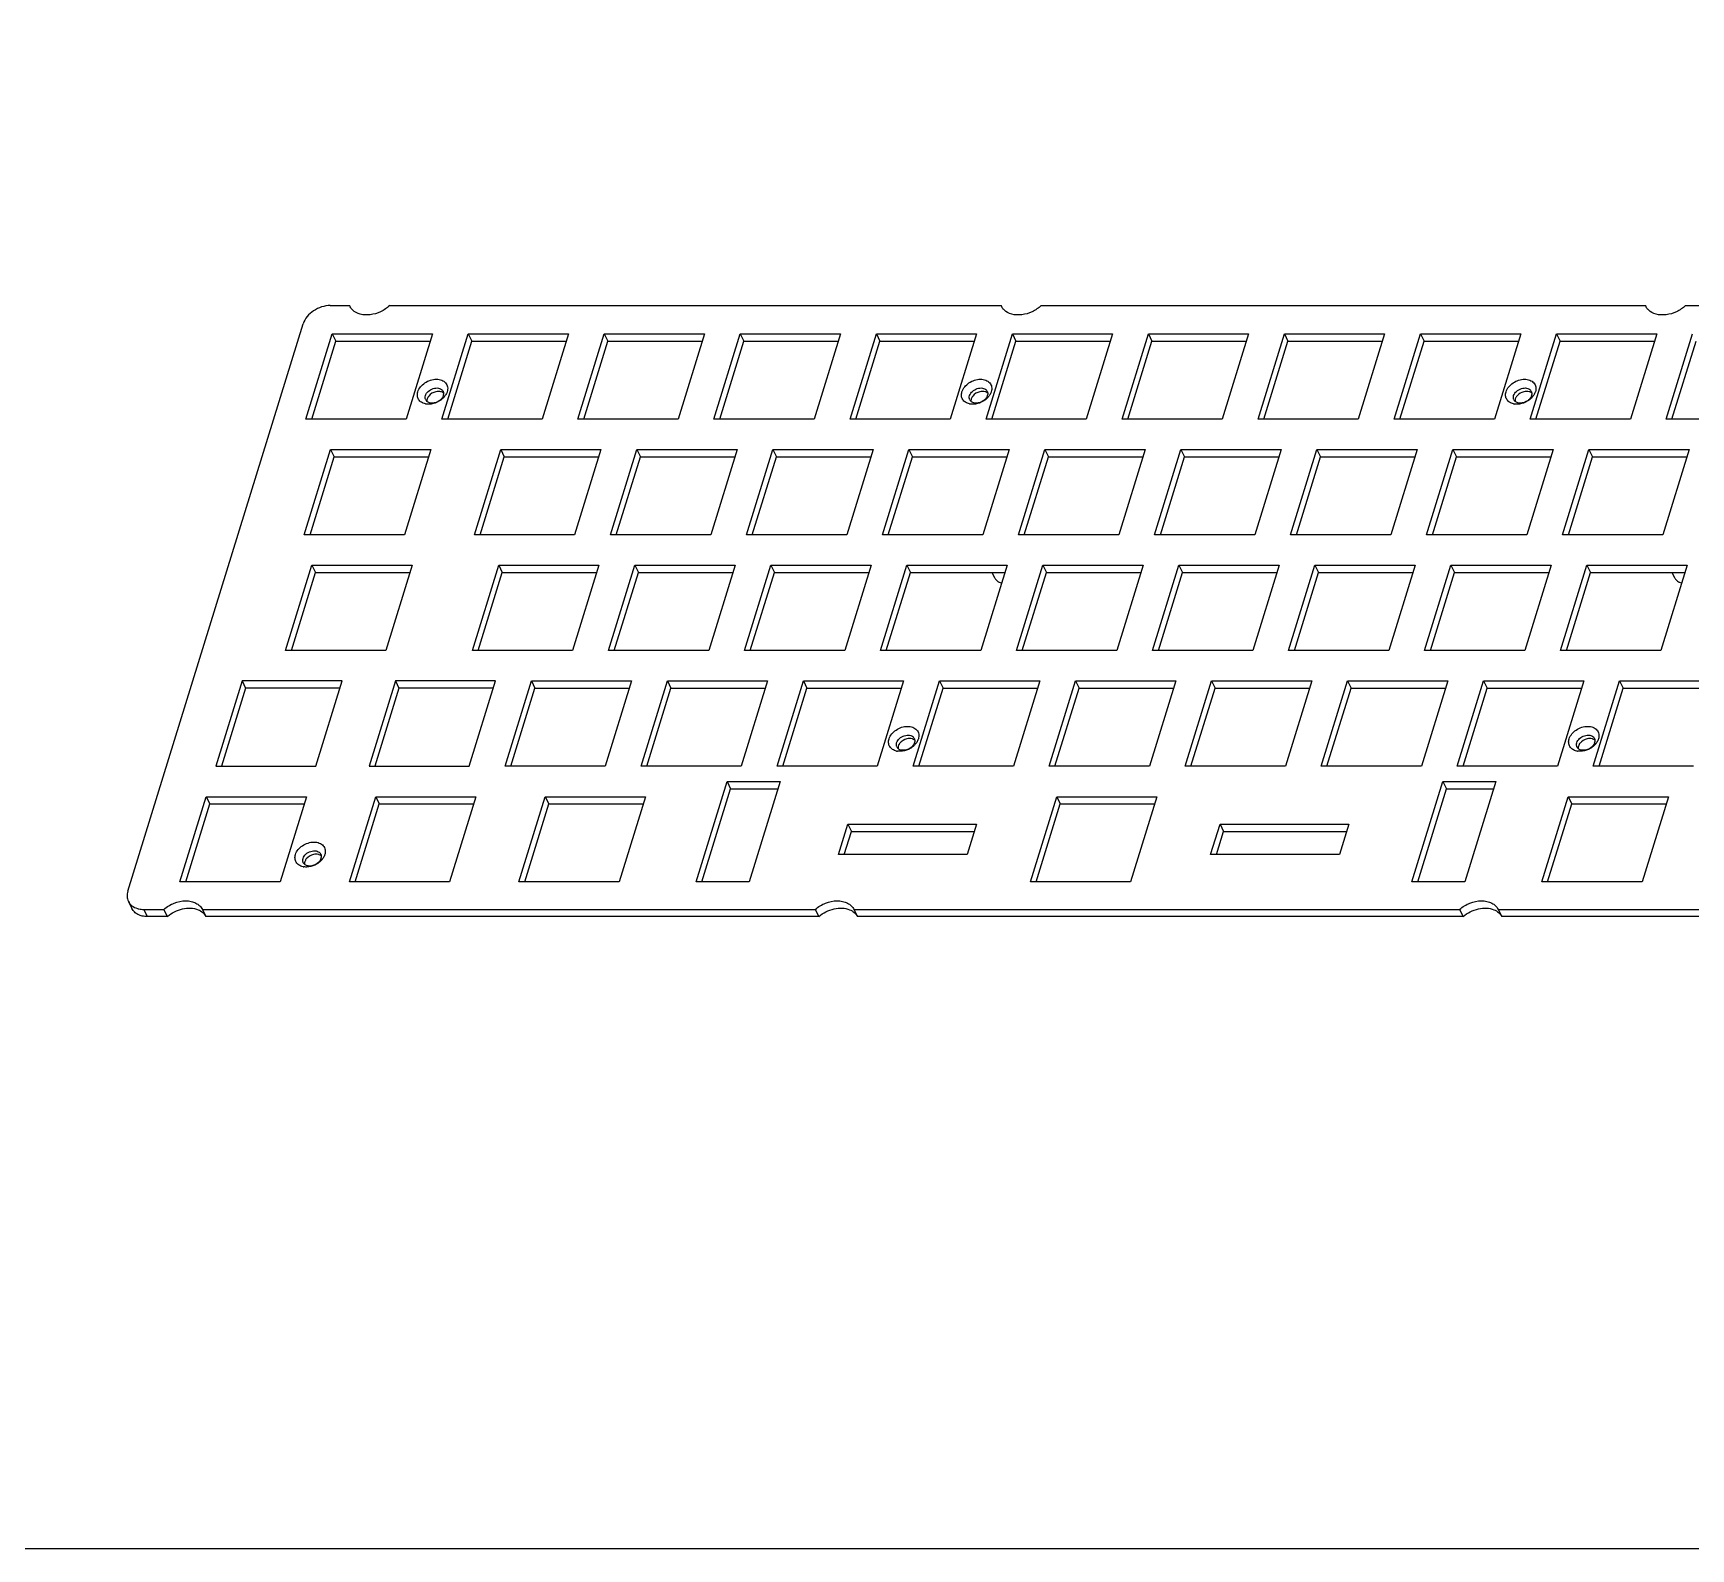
# Model space of a CAD drawing. Header units: millimetres. Extents: x 1341 to 3576, y -414 to 1667.
# Drawn here: x 2578.1 to 2791.4, y 995.4 to 1190.4 of the extents above; entities that cross this region are included whole.
import ezdxf

# ---------------------------------------------------------------- set-up
doc = ezdxf.new("R2010")
doc.units = ezdxf.units.MM

msp = doc.modelspace()

# ---------------------------------------------------------------- linework, layer by layer
at = {"color": 7, "linetype": 'Continuous'}
for p, q in [((2616.325, 1155.345), (2618.814, 1155.345)), ((2618.853, 1155.262), (2618.814, 1155.345)), ((2618.814, 1155.345), (2618.854, 1155.263)), ((2623.968, 1155.345), (2702.631, 1155.345)), ((2702.631, 1155.345), (2702.671, 1155.263)), ((2702.669, 1155.262), (2702.631, 1155.345)), ((2707.785, 1155.345), (2785.526, 1155.345)), ((2785.526, 1155.345), (2785.566, 1155.263)), ((2785.565, 1155.262), (2785.526, 1155.345)), ((2790.68, 1155.345), (2869.343, 1155.345)), ((2590.287, 1080.028), (2612.836, 1152.995)), ((2613.192, 1140.736), (2616.581, 1151.703)), ((2616.581, 1151.703), (2617.039, 1150.77)), ((2616.581, 1151.703), (2629.476, 1151.703)), ((2629.476, 1151.703), (2626.087, 1140.736)), ((2630.692, 1140.736), (2634.081, 1151.703)), ((2634.081, 1151.703), (2634.539, 1150.77)), ((2634.081, 1151.703), (2646.976, 1151.703)), ((2646.976, 1151.703), (2643.587, 1140.736)), ((2648.193, 1140.736), (2651.582, 1151.703)), ((2651.582, 1151.703), (2652.039, 1150.77)), ((2651.582, 1151.703), (2664.476, 1151.703)), ((2664.476, 1151.703), (2661.087, 1140.736)), ((2665.693, 1140.736), (2669.082, 1151.703)), ((2669.082, 1151.703), (2669.539, 1150.77)), ((2669.082, 1151.703), (2681.977, 1151.703)), ((2681.977, 1151.703), (2678.588, 1140.736)), ((2683.193, 1140.736), (2686.582, 1151.703)), ((2686.582, 1151.703), (2687.039, 1150.77)), ((2686.582, 1151.703), (2699.477, 1151.703)), ((2699.477, 1151.703), (2696.088, 1140.736)), ((2700.693, 1140.736), (2704.082, 1151.703)), ((2704.082, 1151.703), (2704.54, 1150.77)), ((2704.082, 1151.703), (2716.977, 1151.703)), ((2716.977, 1151.703), (2713.588, 1140.736)), ((2718.193, 1140.736), (2721.582, 1151.703)), ((2721.582, 1151.703), (2722.04, 1150.77)), ((2721.582, 1151.703), (2734.477, 1151.703)), ((2734.477, 1151.703), (2731.088, 1140.736)), ((2735.693, 1140.736), (2739.082, 1151.703)), ((2739.082, 1151.703), (2739.54, 1150.77)), ((2739.082, 1151.703), (2751.977, 1151.703)), ((2751.977, 1151.703), (2748.588, 1140.736)), ((2753.194, 1140.736), (2756.583, 1151.703)), ((2756.583, 1151.703), (2769.477, 1151.703)), ((2756.583, 1151.703), (2757.04, 1150.77)), ((2769.477, 1151.703), (2766.088, 1140.736)), ((2770.694, 1140.736), (2774.083, 1151.703)), ((2774.083, 1151.703), (2786.978, 1151.703)), ((2774.083, 1151.703), (2774.54, 1150.77)), ((2786.978, 1151.703), (2783.589, 1140.736)), ((2788.194, 1140.736), (2791.583, 1151.703)), ((2613.938, 1140.736), (2617.039, 1150.77)), ((2617.039, 1150.77), (2629.188, 1150.77)), ((2631.438, 1140.736), (2634.539, 1150.77)), ((2634.539, 1150.77), (2646.688, 1150.77)), ((2648.938, 1140.736), (2652.039, 1150.77)), ((2652.039, 1150.77), (2664.188, 1150.77)), ((2666.438, 1140.736), (2669.539, 1150.77)), ((2669.539, 1150.77), (2681.688, 1150.77)), ((2683.939, 1140.736), (2687.039, 1150.77)), ((2687.039, 1150.77), (2699.189, 1150.77)), ((2701.439, 1140.736), (2704.54, 1150.77)), ((2704.54, 1150.77), (2716.689, 1150.77)), ((2718.939, 1140.736), (2722.04, 1150.77)), ((2722.04, 1150.77), (2734.189, 1150.77)), ((2736.439, 1140.736), (2739.54, 1150.77)), ((2739.54, 1150.77), (2751.689, 1150.77)), ((2753.939, 1140.736), (2757.04, 1150.77)), ((2757.04, 1150.77), (2769.189, 1150.77)), ((2771.439, 1140.736), (2774.54, 1150.77)), ((2774.54, 1150.77), (2786.689, 1150.77)), ((2788.94, 1140.736), (2792.04, 1150.77)), ((2626.087, 1140.736), (2613.192, 1140.736)), ((2643.587, 1140.736), (2630.692, 1140.736)), ((2661.087, 1140.736), (2648.193, 1140.736)), ((2678.588, 1140.736), (2665.693, 1140.736)), ((2696.088, 1140.736), (2683.193, 1140.736)), ((2713.588, 1140.736), (2700.693, 1140.736)), ((2731.088, 1140.736), (2718.193, 1140.736)), ((2748.588, 1140.736), (2735.693, 1140.736)), ((2766.088, 1140.736), (2753.194, 1140.736)), ((2783.589, 1140.736), (2770.694, 1140.736)), ((2801.089, 1140.736), (2788.194, 1140.736)), ((2612.982, 1125.853), (2616.371, 1136.819)), ((2616.371, 1136.819), (2616.828, 1135.887)), ((2616.371, 1136.819), (2629.266, 1136.819)), ((2629.266, 1136.819), (2625.877, 1125.853)), ((2634.871, 1125.853), (2638.26, 1136.819)), ((2638.26, 1136.819), (2638.717, 1135.887)), ((2638.26, 1136.819), (2651.155, 1136.819)), ((2651.155, 1136.819), (2647.766, 1125.853)), ((2652.371, 1125.853), (2655.76, 1136.819)), ((2655.76, 1136.819), (2656.218, 1135.887)), ((2655.76, 1136.819), (2668.655, 1136.819)), ((2668.655, 1136.819), (2665.266, 1125.853)), ((2669.871, 1125.853), (2673.26, 1136.819)), ((2673.26, 1136.819), (2673.718, 1135.887)), ((2673.26, 1136.819), (2686.155, 1136.819)), ((2686.155, 1136.819), (2682.766, 1125.853)), ((2687.371, 1125.853), (2690.76, 1136.819)), ((2690.76, 1136.819), (2691.218, 1135.887)), ((2690.76, 1136.819), (2703.655, 1136.819)), ((2703.655, 1136.819), (2700.266, 1125.853)), ((2704.872, 1125.853), (2708.26, 1136.819)), ((2708.26, 1136.819), (2708.718, 1135.887)), ((2708.26, 1136.819), (2721.155, 1136.819)), ((2721.155, 1136.819), (2717.766, 1125.853)), ((2722.372, 1125.853), (2725.761, 1136.819)), ((2725.761, 1136.819), (2726.218, 1135.887)), ((2725.761, 1136.819), (2738.655, 1136.819)), ((2738.655, 1136.819), (2735.267, 1125.853)), ((2739.872, 1125.853), (2743.261, 1136.819)), ((2743.261, 1136.819), (2756.156, 1136.819)), ((2743.261, 1136.819), (2743.718, 1135.887)), ((2756.156, 1136.819), (2752.767, 1125.853)), ((2757.372, 1125.853), (2760.761, 1136.819)), ((2760.761, 1136.819), (2773.656, 1136.819)), ((2760.761, 1136.819), (2761.219, 1135.887)), ((2773.656, 1136.819), (2770.267, 1125.853)), ((2774.872, 1125.853), (2778.261, 1136.819)), ((2778.261, 1136.819), (2791.156, 1136.819)), ((2778.261, 1136.819), (2778.719, 1135.887)), ((2791.156, 1136.819), (2787.767, 1125.853)), ((2613.728, 1125.853), (2616.828, 1135.887)), ((2616.828, 1135.887), (2628.978, 1135.887)), ((2635.617, 1125.853), (2638.717, 1135.887)), ((2638.717, 1135.887), (2650.867, 1135.887)), ((2653.117, 1125.853), (2656.218, 1135.887)), ((2656.218, 1135.887), (2668.367, 1135.887)), ((2670.617, 1125.853), (2673.718, 1135.887)), ((2673.718, 1135.887), (2685.867, 1135.887)), ((2688.117, 1125.853), (2691.218, 1135.887)), ((2691.218, 1135.887), (2703.367, 1135.887)), ((2705.617, 1125.853), (2708.718, 1135.887)), ((2708.718, 1135.887), (2720.867, 1135.887)), ((2723.117, 1125.853), (2726.218, 1135.887)), ((2726.218, 1135.887), (2738.367, 1135.887)), ((2740.618, 1125.853), (2743.718, 1135.887)), ((2743.718, 1135.887), (2755.868, 1135.887)), ((2758.118, 1125.853), (2761.219, 1135.887)), ((2761.219, 1135.887), (2773.368, 1135.887)), ((2775.618, 1125.853), (2778.719, 1135.887)), ((2778.719, 1135.887), (2790.868, 1135.887)), ((2625.877, 1125.853), (2612.982, 1125.853)), ((2647.766, 1125.853), (2634.871, 1125.853)), ((2665.266, 1125.853), (2652.371, 1125.853)), ((2682.766, 1125.853), (2669.871, 1125.853)), ((2700.266, 1125.853), (2687.371, 1125.853)), ((2717.766, 1125.853), (2704.872, 1125.853)), ((2735.267, 1125.853), (2722.372, 1125.853)), ((2752.767, 1125.853), (2739.872, 1125.853)), ((2770.267, 1125.853), (2757.372, 1125.853)), ((2787.767, 1125.853), (2774.872, 1125.853)), ((2610.575, 1110.97), (2613.964, 1121.936)), ((2613.964, 1121.936), (2614.421, 1121.004)), ((2613.964, 1121.936), (2626.859, 1121.936)), ((2626.859, 1121.936), (2623.47, 1110.97)), ((2634.614, 1110.97), (2638.003, 1121.936)), ((2638.003, 1121.936), (2638.461, 1121.004)), ((2638.003, 1121.936), (2650.898, 1121.936)), ((2650.898, 1121.936), (2647.509, 1110.97)), ((2652.115, 1110.97), (2655.504, 1121.936)), ((2655.504, 1121.936), (2655.961, 1121.004)), ((2655.504, 1121.936), (2668.398, 1121.936)), ((2668.398, 1121.936), (2665.009, 1110.97)), ((2669.615, 1110.97), (2673.004, 1121.936)), ((2673.004, 1121.936), (2673.461, 1121.004)), ((2673.004, 1121.936), (2685.899, 1121.936)), ((2685.899, 1121.936), (2682.51, 1110.97)), ((2687.115, 1110.97), (2690.504, 1121.936)), ((2690.504, 1121.936), (2690.961, 1121.004)), ((2690.504, 1121.936), (2703.399, 1121.936)), ((2703.399, 1121.936), (2700.01, 1110.97)), ((2704.615, 1110.97), (2708.004, 1121.936)), ((2708.004, 1121.936), (2708.462, 1121.004)), ((2708.004, 1121.936), (2720.899, 1121.936)), ((2720.899, 1121.936), (2717.51, 1110.97)), ((2722.115, 1110.97), (2725.504, 1121.936)), ((2725.504, 1121.936), (2725.962, 1121.004)), ((2725.504, 1121.936), (2738.399, 1121.936)), ((2738.399, 1121.936), (2735.01, 1110.97)), ((2739.615, 1110.97), (2743.004, 1121.936)), ((2743.004, 1121.936), (2755.899, 1121.936)), ((2743.004, 1121.936), (2743.462, 1121.004)), ((2755.899, 1121.936), (2752.51, 1110.97)), ((2757.116, 1110.97), (2760.505, 1121.936)), ((2760.505, 1121.936), (2773.399, 1121.936)), ((2760.505, 1121.936), (2760.962, 1121.004)), ((2773.399, 1121.936), (2770.01, 1110.97)), ((2774.616, 1110.97), (2778.005, 1121.936)), ((2778.005, 1121.936), (2790.9, 1121.936)), ((2778.005, 1121.936), (2778.462, 1121.004)), ((2790.9, 1121.936), (2787.511, 1110.97)), ((2611.32, 1110.97), (2614.421, 1121.004)), ((2614.421, 1121.004), (2626.57, 1121.004)), ((2635.36, 1110.97), (2638.461, 1121.004)), ((2638.461, 1121.004), (2650.61, 1121.004)), ((2652.86, 1110.97), (2655.961, 1121.004)), ((2655.961, 1121.004), (2668.11, 1121.004)), ((2670.36, 1110.97), (2673.461, 1121.004)), ((2673.461, 1121.004), (2685.61, 1121.004)), ((2687.861, 1110.97), (2690.961, 1121.004)), ((2690.961, 1121.004), (2703.111, 1121.004)), ((2701.815, 1120.297), (2701.468, 1121.004)), ((2705.361, 1110.97), (2708.462, 1121.004)), ((2708.462, 1121.004), (2720.611, 1121.004)), ((2722.861, 1110.97), (2725.962, 1121.004)), ((2725.962, 1121.004), (2738.111, 1121.004)), ((2740.361, 1110.97), (2743.462, 1121.004)), ((2743.462, 1121.004), (2755.611, 1121.004)), ((2757.861, 1110.97), (2760.962, 1121.004)), ((2760.962, 1121.004), (2773.111, 1121.004)), ((2775.361, 1110.97), (2778.462, 1121.004)), ((2778.462, 1121.004), (2790.611, 1121.004)), ((2789.315, 1120.297), (2788.968, 1121.004)), ((2623.47, 1110.97), (2610.575, 1110.97)), ((2647.509, 1110.97), (2634.614, 1110.97)), ((2665.009, 1110.97), (2652.115, 1110.97)), ((2682.51, 1110.97), (2669.615, 1110.97)), ((2700.01, 1110.97), (2687.115, 1110.97)), ((2717.51, 1110.97), (2704.615, 1110.97)), ((2735.01, 1110.97), (2722.115, 1110.97)), ((2752.51, 1110.97), (2739.615, 1110.97)), ((2770.01, 1110.97), (2757.116, 1110.97)), ((2787.511, 1110.97), (2774.616, 1110.97)), ((2604.976, 1107.053), (2601.587, 1096.086)), ((2604.976, 1107.053), (2605.433, 1106.121)), ((2617.87, 1107.053), (2604.976, 1107.053)), ((2614.482, 1096.086), (2617.87, 1107.053)), ((2624.7, 1107.053), (2621.311, 1096.086)), ((2624.7, 1107.053), (2625.158, 1106.121)), ((2637.595, 1107.053), (2624.7, 1107.053)), ((2634.206, 1096.086), (2637.595, 1107.053)), ((2638.811, 1096.086), (2642.2, 1107.053)), ((2642.2, 1107.053), (2642.658, 1106.121)), ((2642.2, 1107.053), (2655.095, 1107.053)), ((2655.095, 1107.053), (2651.706, 1096.086)), ((2656.311, 1096.086), (2659.7, 1107.053)), ((2659.7, 1107.053), (2660.158, 1106.121)), ((2659.7, 1107.053), (2672.595, 1107.053)), ((2672.595, 1107.053), (2669.206, 1096.086)), ((2673.812, 1096.086), (2677.201, 1107.053)), ((2677.201, 1107.053), (2677.658, 1106.121)), ((2677.201, 1107.053), (2690.095, 1107.053)), ((2690.095, 1107.053), (2686.707, 1096.086)), ((2691.312, 1096.086), (2694.701, 1107.053)), ((2694.701, 1107.053), (2695.158, 1106.121)), ((2694.701, 1107.053), (2707.596, 1107.053)), ((2707.596, 1107.053), (2704.207, 1096.086)), ((2708.812, 1096.086), (2712.201, 1107.053)), ((2712.201, 1107.053), (2712.658, 1106.121)), ((2712.201, 1107.053), (2725.096, 1107.053)), ((2725.096, 1107.053), (2721.707, 1096.086)), ((2726.312, 1096.086), (2729.701, 1107.053)), ((2729.701, 1107.053), (2742.596, 1107.053)), ((2729.701, 1107.053), (2730.159, 1106.121)), ((2742.596, 1107.053), (2739.207, 1096.086)), ((2743.812, 1096.086), (2747.201, 1107.053)), ((2747.201, 1107.053), (2760.096, 1107.053)), ((2747.201, 1107.053), (2747.659, 1106.121)), ((2760.096, 1107.053), (2756.707, 1096.086)), ((2761.312, 1096.086), (2764.701, 1107.053)), ((2764.701, 1107.053), (2777.596, 1107.053)), ((2764.701, 1107.053), (2765.159, 1106.121)), ((2777.596, 1107.053), (2774.207, 1096.086)), ((2778.813, 1096.086), (2782.202, 1107.053)), ((2782.202, 1107.053), (2795.096, 1107.053)), ((2782.202, 1107.053), (2782.659, 1106.121)), ((2605.433, 1106.121), (2602.332, 1096.086)), ((2617.582, 1106.121), (2605.433, 1106.121)), ((2625.158, 1106.121), (2622.057, 1096.086)), ((2637.307, 1106.121), (2625.158, 1106.121)), ((2639.557, 1096.086), (2642.658, 1106.121)), ((2642.658, 1106.121), (2654.807, 1106.121)), ((2657.057, 1096.086), (2660.158, 1106.121)), ((2660.158, 1106.121), (2672.307, 1106.121)), ((2674.557, 1096.086), (2677.658, 1106.121)), ((2677.658, 1106.121), (2689.807, 1106.121)), ((2692.058, 1096.086), (2695.158, 1106.121)), ((2695.158, 1106.121), (2707.307, 1106.121)), ((2709.558, 1096.086), (2712.658, 1106.121)), ((2712.658, 1106.121), (2724.808, 1106.121)), ((2727.058, 1096.086), (2730.159, 1106.121)), ((2730.159, 1106.121), (2742.308, 1106.121)), ((2744.558, 1096.086), (2747.659, 1106.121)), ((2747.659, 1106.121), (2759.808, 1106.121)), ((2762.058, 1096.086), (2765.159, 1106.121)), ((2765.159, 1106.121), (2777.308, 1106.121)), ((2779.558, 1096.086), (2782.659, 1106.121)), ((2782.659, 1106.121), (2794.808, 1106.121)), ((2601.587, 1096.086), (2614.482, 1096.086)), ((2621.311, 1096.086), (2634.206, 1096.086)), ((2651.706, 1096.086), (2638.811, 1096.086)), ((2669.206, 1096.086), (2656.311, 1096.086)), ((2663.382, 1081.203), (2667.376, 1094.128)), ((2667.376, 1094.128), (2667.834, 1093.196)), ((2667.376, 1094.128), (2674.192, 1094.128)), ((2674.192, 1094.128), (2670.198, 1081.203)), ((2686.707, 1096.086), (2673.812, 1096.086)), ((2704.207, 1096.086), (2691.312, 1096.086)), ((2721.707, 1096.086), (2708.812, 1096.086)), ((2739.207, 1096.086), (2726.312, 1096.086)), ((2756.707, 1096.086), (2743.812, 1096.086)), ((2755.488, 1081.203), (2759.482, 1094.128)), ((2759.482, 1094.128), (2766.298, 1094.128)), ((2759.482, 1094.128), (2759.94, 1093.196)), ((2774.207, 1096.086), (2761.312, 1096.086)), ((2766.298, 1094.128), (2762.304, 1081.203)), ((2791.707, 1096.086), (2778.813, 1096.086)), ((2596.987, 1081.203), (2600.376, 1092.17)), ((2600.376, 1092.17), (2600.834, 1091.237)), ((2600.376, 1092.17), (2613.271, 1092.17)), ((2613.271, 1092.17), (2609.882, 1081.203)), ((2618.789, 1081.203), (2622.178, 1092.17)), ((2622.178, 1092.17), (2622.635, 1091.237)), ((2622.178, 1092.17), (2635.073, 1092.17)), ((2635.073, 1092.17), (2631.684, 1081.203)), ((2640.59, 1081.203), (2643.979, 1092.17)), ((2643.979, 1092.17), (2644.437, 1091.237)), ((2643.979, 1092.17), (2656.874, 1092.17)), ((2656.874, 1092.17), (2653.485, 1081.203)), ((2664.128, 1081.203), (2667.834, 1093.196)), ((2667.834, 1093.196), (2673.904, 1093.196)), ((2706.396, 1081.203), (2709.785, 1092.17)), ((2709.785, 1092.17), (2710.242, 1091.237)), ((2709.785, 1092.17), (2722.679, 1092.17)), ((2722.679, 1092.17), (2719.29, 1081.203)), ((2756.234, 1081.203), (2759.94, 1093.196)), ((2759.94, 1093.196), (2766.01, 1093.196)), ((2772.201, 1081.203), (2775.59, 1092.17)), ((2775.59, 1092.17), (2788.485, 1092.17)), ((2775.59, 1092.17), (2776.047, 1091.237)), ((2788.485, 1092.17), (2785.096, 1081.203)), ((2597.733, 1081.203), (2600.834, 1091.237)), ((2600.834, 1091.237), (2612.983, 1091.237)), ((2619.535, 1081.203), (2622.635, 1091.237)), ((2622.635, 1091.237), (2634.785, 1091.237)), ((2641.336, 1081.203), (2644.437, 1091.237)), ((2644.437, 1091.237), (2656.586, 1091.237)), ((2707.141, 1081.203), (2710.242, 1091.237)), ((2710.242, 1091.237), (2722.391, 1091.237)), ((2772.947, 1081.203), (2776.047, 1091.237)), ((2776.047, 1091.237), (2788.196, 1091.237)), ((2681.695, 1084.728), (2682.906, 1088.645)), ((2682.441, 1084.728), (2683.363, 1087.712)), ((2682.906, 1088.645), (2683.363, 1087.712)), ((2682.906, 1088.645), (2699.485, 1088.645)), ((2683.363, 1087.712), (2699.197, 1087.712)), ((2699.485, 1088.645), (2698.274, 1084.728)), ((2729.59, 1084.728), (2730.801, 1088.645)), ((2730.336, 1084.728), (2731.258, 1087.712)), ((2730.801, 1088.645), (2747.38, 1088.645)), ((2730.801, 1088.645), (2731.258, 1087.712)), ((2731.258, 1087.712), (2747.092, 1087.712)), ((2747.38, 1088.645), (2746.169, 1084.728)), ((2698.274, 1084.728), (2681.695, 1084.728)), ((2746.169, 1084.728), (2729.59, 1084.728)), ((2609.882, 1081.203), (2596.987, 1081.203)), ((2631.684, 1081.203), (2618.789, 1081.203)), ((2653.485, 1081.203), (2640.59, 1081.203)), ((2670.198, 1081.203), (2663.382, 1081.203)), ((2719.29, 1081.203), (2706.396, 1081.203)), ((2762.304, 1081.203), (2755.488, 1081.203)), ((2785.096, 1081.203), (2772.201, 1081.203)), ((2590.357, 1078.707), (2590.815, 1077.774)), ((2592.324, 1077.678), (2592.782, 1076.746)), ((2592.324, 1077.678), (2594.905, 1077.678)), ((2594.905, 1077.678), (2595.363, 1076.746)), ((2599.875, 1077.678), (2600.333, 1076.746)), ((2599.875, 1077.678), (2678.722, 1077.678)), ((2678.722, 1077.678), (2679.179, 1076.746)), ((2683.692, 1077.678), (2684.149, 1076.746)), ((2683.692, 1077.678), (2761.617, 1077.678)), ((2761.617, 1077.678), (2762.075, 1076.746)), ((2766.587, 1077.678), (2845.434, 1077.678)), ((2766.587, 1077.678), (2767.045, 1076.746)), ((2595.363, 1076.746), (2592.782, 1076.746)), ((2679.179, 1076.746), (2600.333, 1076.746)), ((2762.075, 1076.746), (2684.149, 1076.746)), ((2845.891, 1076.746), (2767.045, 1076.746))]:
    msp.add_line(p, q, dxfattribs=at)
msp.add_lwpolyline([(2195.902, 1387.491), (2922.48, 1387.491), (2922.48, 995.427), (2195.902, 995.427)], close=True)
for centre, radius, start, end in [((2629.196, 1143.506), 0.663, 206.21537, 220.95666), ((2630.005, 1142.894), 1.299, 141.46403, 148.15575), ((2630.25, 1144.022), 0.663, 26.21538, 40.95668), ((2630.025, 1144.027), 0.889, 342.76342, 351.40694), ((2629.31, 1145.018), 2.202, 320.87226, 323.62455), ((2699.196, 1143.506), 0.663, 206.21537, 220.95666), ((2700.005, 1142.894), 1.299, 141.46403, 148.15575), ((2700.251, 1144.022), 0.663, 26.21538, 40.95668), ((2700.026, 1144.027), 0.889, 342.76342, 351.40694), ((2699.311, 1145.018), 2.202, 320.87226, 323.62455), ((2769.197, 1143.506), 0.663, 206.21537, 220.95666), ((2770.006, 1142.894), 1.299, 141.46403, 148.15575), ((2770.252, 1144.022), 0.663, 26.21538, 40.95668), ((2770.027, 1144.027), 0.889, 342.76342, 351.40694), ((2769.312, 1145.018), 2.202, 320.87226, 323.62455), ((2628.949, 1144.505), 1.848, 258.03751, 261.07409), ((2698.95, 1144.505), 1.848, 258.03751, 261.07409), ((2768.95, 1144.505), 1.848, 258.03751, 261.07409), ((2634.637, 1110.767), 0.793, 15.0225, 19.31457), ((2689.815, 1098.856), 0.663, 206.21537, 220.95666), ((2690.624, 1098.245), 1.299, 141.46403, 148.15575), ((2690.87, 1099.372), 0.663, 26.21538, 40.95668), ((2690.645, 1099.378), 0.889, 342.76342, 351.40694), ((2689.93, 1100.369), 2.202, 320.87226, 323.62455), ((2777.316, 1098.856), 0.663, 206.21537, 220.95666), ((2778.125, 1098.245), 1.299, 141.46403, 148.15575), ((2778.371, 1099.372), 0.663, 26.21538, 40.95668), ((2778.146, 1099.378), 0.889, 342.76342, 351.40694), ((2777.431, 1100.369), 2.202, 320.87226, 323.62455), ((2689.568, 1099.855), 1.848, 258.03751, 261.07409), ((2777.069, 1099.855), 1.848, 258.03751, 261.07409), ((2613.451, 1083.973), 0.663, 206.21537, 220.95666), ((2614.26, 1083.361), 1.299, 141.46403, 148.15575), ((2614.506, 1084.489), 0.663, 26.21538, 40.95668), ((2614.281, 1084.494), 0.889, 342.76342, 351.40694), ((2613.566, 1085.485), 2.202, 320.87226, 323.62455), ((2613.205, 1084.972), 1.848, 258.03751, 261.07409)]:
    msp.add_arc(centre, radius, start, end, dxfattribs=at)
for points, knots in [([(2616.325, 1155.345), (2615.95, 1155.345), (2615.179, 1155.211), (2613.848, 1154.573), (2613.045, 1153.672), (2612.836, 1152.995)], [0, 0, 0, 0, 0.2549246, 0.5196302, 1, 1, 1, 1]), ([(2619.205, 1154.777), (2619.169, 1154.813), (2619.031, 1154.959), (2618.918, 1155.128), (2618.852, 1155.262)], [0, 0, 0, 0, 0.2536654, 1, 1, 1, 1]), ([(2623.968, 1155.345), (2623.629, 1155.021), (2622.838, 1154.486), (2621.512, 1154.09), (2620.22, 1154.135), (2619.471, 1154.517), (2619.205, 1154.777)], [0, 0, 0, 0, 0.2702227, 0.5393373, 0.7856019, 1, 1, 1, 1]), ([(2703.022, 1154.777), (2702.985, 1154.813), (2702.848, 1154.959), (2702.735, 1155.128), (2702.669, 1155.262)], [0, 0, 0, 0, 0.2536654, 1, 1, 1, 1]), ([(2707.785, 1155.345), (2707.446, 1155.021), (2706.655, 1154.486), (2705.329, 1154.09), (2704.036, 1154.135), (2703.288, 1154.517), (2703.022, 1154.777)], [0, 0, 0, 0, 0.2702227, 0.5393373, 0.7856019, 1, 1, 1, 1]), ([(2785.917, 1154.777), (2785.881, 1154.813), (2785.743, 1154.959), (2785.63, 1155.128), (2785.564, 1155.262)], [0, 0, 0, 0, 0.2536654, 1, 1, 1, 1]), ([(2790.68, 1155.345), (2790.341, 1155.021), (2789.55, 1154.486), (2788.224, 1154.09), (2786.932, 1154.135), (2786.183, 1154.517), (2785.917, 1154.777)], [0, 0, 0, 0, 0.2702227, 0.5393373, 0.7856019, 1, 1, 1, 1]), ([(2627.591, 1144.261), (2627.734, 1144.723), (2628.282, 1145.339), (2629.193, 1145.776), (2629.949, 1145.907), (2630.649, 1145.8), (2631.199, 1145.444), (2631.472, 1144.872), (2631.428, 1144.457), (2631.367, 1144.261)], [0, 0, 0, 0, 0.2627484, 0.4075587, 0.546976, 0.6729108, 0.7839537, 0.8884201, 1, 1, 1, 1]), ([(2697.592, 1144.261), (2697.734, 1144.723), (2698.283, 1145.339), (2699.193, 1145.776), (2699.95, 1145.907), (2700.65, 1145.8), (2701.2, 1145.444), (2701.472, 1144.872), (2701.429, 1144.457), (2701.368, 1144.261)], [0, 0, 0, 0, 0.2627484, 0.4075587, 0.546976, 0.6729108, 0.7839537, 0.8884201, 1, 1, 1, 1]), ([(2767.592, 1144.261), (2767.735, 1144.723), (2768.283, 1145.339), (2769.194, 1145.776), (2769.951, 1145.907), (2770.65, 1145.8), (2771.2, 1145.444), (2771.473, 1144.872), (2771.429, 1144.457), (2771.369, 1144.261)], [0, 0, 0, 0, 0.2627484, 0.4075587, 0.546976, 0.6729108, 0.7839537, 0.8884201, 1, 1, 1, 1]), ([(2628.566, 1142.697), (2628.385, 1142.736), (2628.044, 1142.864), (2627.659, 1143.238), (2627.492, 1143.741), (2627.539, 1144.092), (2627.591, 1144.261)], [0, 0, 0, 0, 0.2664406, 0.5086543, 0.7457426, 1, 1, 1, 1]), ([(2628.544, 1143.389), (2628.538, 1143.419), (2628.525, 1143.545), (2628.544, 1143.673), (2628.572, 1143.764)], [0, 0, 0, 0, 0.2414713, 1, 1, 1, 1]), ([(2628.572, 1143.764), (2628.636, 1143.972), (2628.92, 1144.364), (2629.437, 1144.655), (2629.903, 1144.751), (2630.325, 1144.74), (2630.626, 1144.601), (2630.751, 1144.456)], [0, 0, 0, 0, 0.2475224, 0.5217801, 0.6566827, 0.7829302, 1, 1, 1, 1]), ([(2628.785, 1143.329), (2628.777, 1143.303), (2628.751, 1143.203), (2628.743, 1143.098), (2628.749, 1143.021)], [0, 0, 0, 0, 0.2588537, 1, 1, 1, 1]), ([(2628.901, 1143.58), (2628.889, 1143.559), (2628.843, 1143.479), (2628.806, 1143.394), (2628.785, 1143.329)], [0, 0, 0, 0, 0.2587573, 1, 1, 1, 1]), ([(2630.239, 1144.308), (2630.123, 1144.308), (2629.653, 1144.248), (2629.21, 1143.981), (2628.989, 1143.703)], [0, 0, 0, 0, 0.2474303, 1, 1, 1, 1]), ([(2630.607, 1143.229), (2630.513, 1143.157), (2630.123, 1142.895), (2629.666, 1142.73), (2629.318, 1142.68)], [0, 0, 0, 0, 0.2514743, 1, 1, 1, 1]), ([(2630.671, 1143.389), (2630.598, 1143.298), (2630.26, 1142.967), (2629.775, 1142.785), (2629.421, 1142.785)], [0, 0, 0, 0, 0.2483024, 1, 1, 1, 1]), ([(2630.657, 1144.233), (2630.625, 1144.246), (2630.491, 1144.291), (2630.347, 1144.308), (2630.239, 1144.308)], [0, 0, 0, 0, 0.2388888, 1, 1, 1, 1]), ([(2631.019, 1143.628), (2630.989, 1143.592), (2630.864, 1143.447), (2630.721, 1143.317), (2630.607, 1143.229)], [0, 0, 0, 0, 0.2447252, 1, 1, 1, 1]), ([(2630.91, 1144.077), (2630.892, 1144.094), (2630.816, 1144.157), (2630.727, 1144.206), (2630.657, 1144.233)], [0, 0, 0, 0, 0.2423073, 1, 1, 1, 1]), ([(2630.874, 1143.764), (2630.864, 1143.731), (2630.815, 1143.598), (2630.739, 1143.474), (2630.671, 1143.389)], [0, 0, 0, 0, 0.2380775, 1, 1, 1, 1]), ([(2630.845, 1144.314), (2630.861, 1144.283), (2630.913, 1144.15), (2630.92, 1144.001), (2630.904, 1143.894)], [0, 0, 0, 0, 0.2441232, 1, 1, 1, 1]), ([(2631.367, 1144.261), (2631.353, 1144.214), (2631.282, 1144.02), (2631.177, 1143.839), (2631.084, 1143.712)], [0, 0, 0, 0, 0.2393202, 1, 1, 1, 1]), ([(2698.567, 1142.697), (2698.385, 1142.736), (2698.045, 1142.864), (2697.659, 1143.238), (2697.493, 1143.741), (2697.539, 1144.092), (2697.592, 1144.261)], [0, 0, 0, 0, 0.2664406, 0.5086543, 0.7457426, 1, 1, 1, 1]), ([(2698.544, 1143.389), (2698.539, 1143.419), (2698.525, 1143.545), (2698.544, 1143.673), (2698.572, 1143.764)], [0, 0, 0, 0, 0.2414713, 1, 1, 1, 1]), ([(2698.572, 1143.764), (2698.637, 1143.972), (2698.921, 1144.364), (2699.438, 1144.655), (2699.904, 1144.751), (2700.325, 1144.74), (2700.627, 1144.601), (2700.752, 1144.456)], [0, 0, 0, 0, 0.2475224, 0.5217801, 0.6566827, 0.7829302, 1, 1, 1, 1]), ([(2698.786, 1143.329), (2698.778, 1143.303), (2698.752, 1143.203), (2698.743, 1143.098), (2698.749, 1143.021)], [0, 0, 0, 0, 0.2588537, 1, 1, 1, 1]), ([(2698.902, 1143.58), (2698.889, 1143.559), (2698.843, 1143.479), (2698.806, 1143.394), (2698.786, 1143.329)], [0, 0, 0, 0, 0.2587573, 1, 1, 1, 1]), ([(2700.24, 1144.308), (2700.123, 1144.308), (2699.654, 1144.248), (2699.21, 1143.981), (2698.989, 1143.703)], [0, 0, 0, 0, 0.2474303, 1, 1, 1, 1]), ([(2700.607, 1143.229), (2700.514, 1143.157), (2700.124, 1142.895), (2699.667, 1142.73), (2699.319, 1142.68)], [0, 0, 0, 0, 0.2514743, 1, 1, 1, 1]), ([(2700.672, 1143.389), (2700.599, 1143.298), (2700.261, 1142.967), (2699.775, 1142.785), (2699.421, 1142.785)], [0, 0, 0, 0, 0.2483024, 1, 1, 1, 1]), ([(2700.657, 1144.233), (2700.626, 1144.246), (2700.491, 1144.291), (2700.348, 1144.308), (2700.24, 1144.308)], [0, 0, 0, 0, 0.2388888, 1, 1, 1, 1]), ([(2701.02, 1143.628), (2700.99, 1143.592), (2700.865, 1143.447), (2700.722, 1143.317), (2700.607, 1143.229)], [0, 0, 0, 0, 0.2447252, 1, 1, 1, 1]), ([(2700.911, 1144.077), (2700.893, 1144.094), (2700.816, 1144.157), (2700.728, 1144.206), (2700.657, 1144.233)], [0, 0, 0, 0, 0.2423073, 1, 1, 1, 1]), ([(2700.875, 1143.764), (2700.865, 1143.731), (2700.816, 1143.598), (2700.739, 1143.474), (2700.672, 1143.389)], [0, 0, 0, 0, 0.2380775, 1, 1, 1, 1]), ([(2700.846, 1144.314), (2700.861, 1144.283), (2700.914, 1144.15), (2700.921, 1144.001), (2700.905, 1143.894)], [0, 0, 0, 0, 0.2441232, 1, 1, 1, 1]), ([(2701.368, 1144.261), (2701.353, 1144.214), (2701.283, 1144.02), (2701.178, 1143.839), (2701.084, 1143.712)], [0, 0, 0, 0, 0.2393202, 1, 1, 1, 1]), ([(2768.567, 1142.697), (2768.386, 1142.736), (2768.045, 1142.864), (2767.66, 1143.238), (2767.493, 1143.741), (2767.54, 1144.092), (2767.592, 1144.261)], [0, 0, 0, 0, 0.2664406, 0.5086543, 0.7457426, 1, 1, 1, 1]), ([(2768.545, 1143.389), (2768.54, 1143.419), (2768.526, 1143.545), (2768.545, 1143.673), (2768.573, 1143.764)], [0, 0, 0, 0, 0.2414713, 1, 1, 1, 1]), ([(2768.573, 1143.764), (2768.637, 1143.972), (2768.921, 1144.364), (2769.438, 1144.655), (2769.904, 1144.751), (2770.326, 1144.74), (2770.627, 1144.601), (2770.752, 1144.456)], [0, 0, 0, 0, 0.2475224, 0.5217801, 0.6566827, 0.7829302, 1, 1, 1, 1]), ([(2768.787, 1143.329), (2768.779, 1143.303), (2768.752, 1143.203), (2768.744, 1143.098), (2768.75, 1143.021)], [0, 0, 0, 0, 0.2588537, 1, 1, 1, 1]), ([(2768.903, 1143.58), (2768.89, 1143.559), (2768.844, 1143.479), (2768.807, 1143.394), (2768.787, 1143.329)], [0, 0, 0, 0, 0.2587573, 1, 1, 1, 1]), ([(2770.241, 1144.308), (2770.124, 1144.308), (2769.655, 1144.248), (2769.211, 1143.981), (2768.99, 1143.703)], [0, 0, 0, 0, 0.2474303, 1, 1, 1, 1]), ([(2770.608, 1143.229), (2770.514, 1143.157), (2770.124, 1142.895), (2769.667, 1142.73), (2769.319, 1142.68)], [0, 0, 0, 0, 0.2514743, 1, 1, 1, 1]), ([(2770.672, 1143.389), (2770.6, 1143.298), (2770.261, 1142.967), (2769.776, 1142.785), (2769.422, 1142.785)], [0, 0, 0, 0, 0.2483024, 1, 1, 1, 1]), ([(2770.658, 1144.233), (2770.627, 1144.246), (2770.492, 1144.291), (2770.349, 1144.308), (2770.241, 1144.308)], [0, 0, 0, 0, 0.2388888, 1, 1, 1, 1]), ([(2771.02, 1143.628), (2770.991, 1143.592), (2770.865, 1143.447), (2770.722, 1143.317), (2770.608, 1143.229)], [0, 0, 0, 0, 0.2447252, 1, 1, 1, 1]), ([(2770.911, 1144.077), (2770.894, 1144.094), (2770.817, 1144.157), (2770.728, 1144.206), (2770.658, 1144.233)], [0, 0, 0, 0, 0.2423073, 1, 1, 1, 1]), ([(2770.876, 1143.764), (2770.866, 1143.731), (2770.816, 1143.598), (2770.74, 1143.474), (2770.672, 1143.389)], [0, 0, 0, 0, 0.2380775, 1, 1, 1, 1]), ([(2770.847, 1144.314), (2770.862, 1144.283), (2770.915, 1144.15), (2770.922, 1144.001), (2770.906, 1143.894)], [0, 0, 0, 0, 0.2441232, 1, 1, 1, 1]), ([(2771.369, 1144.261), (2771.354, 1144.214), (2771.283, 1144.02), (2771.178, 1143.839), (2771.085, 1143.712)], [0, 0, 0, 0, 0.2393202, 1, 1, 1, 1]), ([(2629.318, 1142.68), (2629.262, 1142.672), (2629.044, 1142.648), (2628.823, 1142.654), (2628.662, 1142.68)], [0, 0, 0, 0, 0.2586129, 1, 1, 1, 1]), ([(2629.421, 1142.785), (2629.279, 1142.785), (2629.01, 1142.825), (2628.777, 1142.977), (2628.695, 1143.071)], [0, 0, 0, 0, 0.5314246, 1, 1, 1, 1]), ([(2699.319, 1142.68), (2699.263, 1142.672), (2699.045, 1142.648), (2698.824, 1142.654), (2698.663, 1142.68)], [0, 0, 0, 0, 0.2586129, 1, 1, 1, 1]), ([(2699.421, 1142.785), (2699.28, 1142.785), (2699.01, 1142.825), (2698.777, 1142.977), (2698.696, 1143.071)], [0, 0, 0, 0, 0.5314246, 1, 1, 1, 1]), ([(2769.319, 1142.68), (2769.263, 1142.672), (2769.046, 1142.648), (2768.824, 1142.654), (2768.664, 1142.68)], [0, 0, 0, 0, 0.2586129, 1, 1, 1, 1]), ([(2769.422, 1142.785), (2769.28, 1142.785), (2769.011, 1142.825), (2768.778, 1142.977), (2768.696, 1143.071)], [0, 0, 0, 0, 0.5314246, 1, 1, 1, 1]), ([(2701.815, 1120.297), (2701.838, 1120.249), (2701.951, 1120.057), (2702.125, 1119.905), (2702.27, 1119.821)], [0, 0, 0, 0, 0.2446016, 1, 1, 1, 1]), ([(2702.27, 1119.821), (2702.301, 1119.803), (2702.435, 1119.733), (2702.579, 1119.685), (2702.69, 1119.659)], [0, 0, 0, 0, 0.2419023, 1, 1, 1, 1]), ([(2789.315, 1120.297), (2789.339, 1120.249), (2789.451, 1120.058), (2789.624, 1119.906), (2789.768, 1119.823)], [0, 0, 0, 0, 0.2446554, 1, 1, 1, 1]), ([(2789.768, 1119.823), (2789.8, 1119.804), (2789.934, 1119.734), (2790.079, 1119.685), (2790.191, 1119.659)], [0, 0, 0, 0, 0.2418555, 1, 1, 1, 1]), ([(2688.21, 1099.611), (2688.353, 1100.074), (2688.901, 1100.689), (2689.812, 1101.126), (2690.569, 1101.257), (2691.268, 1101.15), (2691.818, 1100.794), (2692.091, 1100.222), (2692.047, 1099.808), (2691.987, 1099.611)], [0, 0, 0, 0, 0.2627484, 0.4075587, 0.546976, 0.6729108, 0.7839537, 0.8884201, 1, 1, 1, 1]), ([(2775.711, 1099.611), (2775.854, 1100.074), (2776.402, 1100.689), (2777.313, 1101.126), (2778.07, 1101.257), (2778.769, 1101.15), (2779.319, 1100.794), (2779.592, 1100.222), (2779.548, 1099.808), (2779.487, 1099.611)], [0, 0, 0, 0, 0.2627484, 0.4075587, 0.546976, 0.6729108, 0.7839537, 0.8884201, 1, 1, 1, 1]), ([(2689.186, 1098.048), (2689.004, 1098.086), (2688.664, 1098.214), (2688.278, 1098.588), (2688.111, 1099.092), (2688.158, 1099.442), (2688.21, 1099.611)], [0, 0, 0, 0, 0.2664406, 0.5086543, 0.7457426, 1, 1, 1, 1]), ([(2689.163, 1098.74), (2689.158, 1098.769), (2689.144, 1098.895), (2689.163, 1099.023), (2689.191, 1099.114)], [0, 0, 0, 0, 0.2414713, 1, 1, 1, 1]), ([(2689.191, 1099.114), (2689.255, 1099.322), (2689.539, 1099.714), (2690.056, 1100.006), (2690.522, 1100.101), (2690.944, 1100.09), (2691.245, 1099.951), (2691.371, 1099.807)], [0, 0, 0, 0, 0.2475224, 0.5217801, 0.6566827, 0.7829302, 1, 1, 1, 1]), ([(2690.04, 1098.135), (2689.899, 1098.135), (2689.629, 1098.175), (2689.396, 1098.328), (2689.314, 1098.422)], [0, 0, 0, 0, 0.5314246, 1, 1, 1, 1]), ([(2689.405, 1098.679), (2689.397, 1098.653), (2689.37, 1098.553), (2689.362, 1098.448), (2689.368, 1098.372)], [0, 0, 0, 0, 0.2588537, 1, 1, 1, 1]), ([(2689.521, 1098.93), (2689.508, 1098.91), (2689.462, 1098.83), (2689.425, 1098.744), (2689.405, 1098.679)], [0, 0, 0, 0, 0.2587573, 1, 1, 1, 1]), ([(2690.859, 1099.658), (2690.742, 1099.658), (2690.273, 1099.599), (2689.829, 1099.331), (2689.608, 1099.054)], [0, 0, 0, 0, 0.2474303, 1, 1, 1, 1]), ([(2691.226, 1098.579), (2691.132, 1098.507), (2690.742, 1098.245), (2690.286, 1098.08), (2689.938, 1098.03)], [0, 0, 0, 0, 0.2514743, 1, 1, 1, 1]), ([(2691.29, 1098.74), (2691.218, 1098.648), (2690.879, 1098.318), (2690.394, 1098.135), (2690.04, 1098.135)], [0, 0, 0, 0, 0.2483024, 1, 1, 1, 1]), ([(2691.276, 1099.584), (2691.245, 1099.596), (2691.11, 1099.641), (2690.967, 1099.658), (2690.859, 1099.658)], [0, 0, 0, 0, 0.2388888, 1, 1, 1, 1]), ([(2691.638, 1098.979), (2691.609, 1098.942), (2691.483, 1098.797), (2691.341, 1098.668), (2691.226, 1098.579)], [0, 0, 0, 0, 0.2447252, 1, 1, 1, 1]), ([(2691.529, 1099.428), (2691.512, 1099.444), (2691.435, 1099.508), (2691.346, 1099.556), (2691.276, 1099.584)], [0, 0, 0, 0, 0.2423073, 1, 1, 1, 1]), ([(2691.494, 1099.114), (2691.484, 1099.082), (2691.434, 1098.948), (2691.358, 1098.825), (2691.29, 1098.74)], [0, 0, 0, 0, 0.2380775, 1, 1, 1, 1]), ([(2691.465, 1099.665), (2691.48, 1099.634), (2691.533, 1099.501), (2691.54, 1099.351), (2691.524, 1099.245)], [0, 0, 0, 0, 0.2441232, 1, 1, 1, 1]), ([(2691.987, 1099.611), (2691.972, 1099.564), (2691.902, 1099.37), (2691.796, 1099.189), (2691.703, 1099.062)], [0, 0, 0, 0, 0.2393202, 1, 1, 1, 1]), ([(2776.686, 1098.048), (2776.505, 1098.086), (2776.164, 1098.214), (2775.779, 1098.588), (2775.612, 1099.092), (2775.659, 1099.442), (2775.711, 1099.611)], [0, 0, 0, 0, 0.2664406, 0.5086543, 0.7457426, 1, 1, 1, 1]), ([(2776.664, 1098.74), (2776.658, 1098.769), (2776.645, 1098.895), (2776.664, 1099.023), (2776.692, 1099.114)], [0, 0, 0, 0, 0.2414713, 1, 1, 1, 1]), ([(2776.692, 1099.114), (2776.756, 1099.322), (2777.04, 1099.714), (2777.557, 1100.006), (2778.023, 1100.101), (2778.445, 1100.09), (2778.746, 1099.951), (2778.871, 1099.807)], [0, 0, 0, 0, 0.2475224, 0.5217801, 0.6566827, 0.7829302, 1, 1, 1, 1]), ([(2777.541, 1098.135), (2777.399, 1098.135), (2777.13, 1098.175), (2776.897, 1098.328), (2776.815, 1098.422)], [0, 0, 0, 0, 0.5314246, 1, 1, 1, 1]), ([(2776.905, 1098.679), (2776.898, 1098.653), (2776.871, 1098.553), (2776.863, 1098.448), (2776.869, 1098.372)], [0, 0, 0, 0, 0.2588537, 1, 1, 1, 1]), ([(2777.022, 1098.93), (2777.009, 1098.91), (2776.963, 1098.83), (2776.926, 1098.744), (2776.905, 1098.679)], [0, 0, 0, 0, 0.2587573, 1, 1, 1, 1]), ([(2778.359, 1099.658), (2778.243, 1099.658), (2777.774, 1099.599), (2777.33, 1099.331), (2777.109, 1099.054)], [0, 0, 0, 0, 0.2474303, 1, 1, 1, 1]), ([(2778.727, 1098.579), (2778.633, 1098.507), (2778.243, 1098.245), (2777.786, 1098.08), (2777.438, 1098.03)], [0, 0, 0, 0, 0.2514743, 1, 1, 1, 1]), ([(2778.791, 1098.74), (2778.718, 1098.648), (2778.38, 1098.318), (2777.895, 1098.135), (2777.541, 1098.135)], [0, 0, 0, 0, 0.2483024, 1, 1, 1, 1]), ([(2778.777, 1099.584), (2778.745, 1099.596), (2778.611, 1099.641), (2778.467, 1099.658), (2778.359, 1099.658)], [0, 0, 0, 0, 0.2388888, 1, 1, 1, 1]), ([(2779.139, 1098.979), (2779.11, 1098.942), (2778.984, 1098.797), (2778.841, 1098.668), (2778.727, 1098.579)], [0, 0, 0, 0, 0.2447252, 1, 1, 1, 1]), ([(2779.03, 1099.428), (2779.012, 1099.444), (2778.936, 1099.508), (2778.847, 1099.556), (2778.777, 1099.584)], [0, 0, 0, 0, 0.2423073, 1, 1, 1, 1]), ([(2778.995, 1099.114), (2778.985, 1099.082), (2778.935, 1098.948), (2778.859, 1098.825), (2778.791, 1098.74)], [0, 0, 0, 0, 0.2380775, 1, 1, 1, 1]), ([(2778.965, 1099.665), (2778.981, 1099.634), (2779.034, 1099.501), (2779.041, 1099.351), (2779.025, 1099.245)], [0, 0, 0, 0, 0.2441232, 1, 1, 1, 1]), ([(2779.487, 1099.611), (2779.473, 1099.564), (2779.402, 1099.37), (2779.297, 1099.189), (2779.204, 1099.062)], [0, 0, 0, 0, 0.2393202, 1, 1, 1, 1]), ([(2689.938, 1098.03), (2689.881, 1098.022), (2689.664, 1097.998), (2689.442, 1098.005), (2689.282, 1098.03)], [0, 0, 0, 0, 0.2586129, 1, 1, 1, 1]), ([(2777.438, 1098.03), (2777.382, 1098.022), (2777.165, 1097.998), (2776.943, 1098.005), (2776.783, 1098.03)], [0, 0, 0, 0, 0.2586129, 1, 1, 1, 1]), ([(2611.847, 1084.728), (2611.989, 1085.19), (2612.538, 1085.806), (2613.448, 1086.243), (2614.205, 1086.374), (2614.905, 1086.267), (2615.455, 1085.911), (2615.727, 1085.339), (2615.684, 1084.925), (2615.623, 1084.728)], [0, 0, 0, 0, 0.2627484, 0.4075587, 0.546976, 0.6729108, 0.7839537, 0.8884201, 1, 1, 1, 1]), ([(2612.822, 1083.165), (2612.64, 1083.203), (2612.3, 1083.331), (2611.914, 1083.705), (2611.748, 1084.209), (2611.794, 1084.559), (2611.847, 1084.728)], [0, 0, 0, 0, 0.2664406, 0.5086543, 0.7457426, 1, 1, 1, 1]), ([(2612.799, 1083.856), (2612.794, 1083.886), (2612.78, 1084.012), (2612.799, 1084.14), (2612.827, 1084.231)], [0, 0, 0, 0, 0.2414713, 1, 1, 1, 1]), ([(2612.827, 1084.231), (2612.892, 1084.439), (2613.176, 1084.831), (2613.693, 1085.123), (2614.159, 1085.218), (2614.58, 1085.207), (2614.882, 1085.068), (2615.007, 1084.923)], [0, 0, 0, 0, 0.2475224, 0.5217801, 0.6566827, 0.7829302, 1, 1, 1, 1]), ([(2613.676, 1083.252), (2613.535, 1083.252), (2613.265, 1083.292), (2613.032, 1083.444), (2612.951, 1083.539)], [0, 0, 0, 0, 0.5314246, 1, 1, 1, 1]), ([(2613.041, 1083.796), (2613.033, 1083.77), (2613.007, 1083.67), (2612.998, 1083.565), (2613.004, 1083.489)], [0, 0, 0, 0, 0.2588537, 1, 1, 1, 1]), ([(2613.157, 1084.047), (2613.144, 1084.026), (2613.098, 1083.947), (2613.061, 1083.861), (2613.041, 1083.796)], [0, 0, 0, 0, 0.2587573, 1, 1, 1, 1]), ([(2614.495, 1084.775), (2614.378, 1084.775), (2613.909, 1084.715), (2613.465, 1084.448), (2613.244, 1084.171)], [0, 0, 0, 0, 0.2474303, 1, 1, 1, 1]), ([(2614.862, 1083.696), (2614.769, 1083.624), (2614.379, 1083.362), (2613.922, 1083.197), (2613.574, 1083.147)], [0, 0, 0, 0, 0.2514743, 1, 1, 1, 1]), ([(2614.927, 1083.856), (2614.854, 1083.765), (2614.516, 1083.434), (2614.03, 1083.252), (2613.676, 1083.252)], [0, 0, 0, 0, 0.2483024, 1, 1, 1, 1]), ([(2614.912, 1084.7), (2614.881, 1084.713), (2614.746, 1084.758), (2614.603, 1084.775), (2614.495, 1084.775)], [0, 0, 0, 0, 0.2388888, 1, 1, 1, 1]), ([(2615.275, 1084.096), (2615.245, 1084.059), (2615.12, 1083.914), (2614.977, 1083.784), (2614.862, 1083.696)], [0, 0, 0, 0, 0.2447252, 1, 1, 1, 1]), ([(2615.166, 1084.544), (2615.148, 1084.561), (2615.071, 1084.624), (2614.983, 1084.673), (2614.912, 1084.7)], [0, 0, 0, 0, 0.2423073, 1, 1, 1, 1]), ([(2615.13, 1084.231), (2615.12, 1084.199), (2615.071, 1084.065), (2614.994, 1083.941), (2614.927, 1083.856)], [0, 0, 0, 0, 0.2380775, 1, 1, 1, 1]), ([(2615.101, 1084.782), (2615.116, 1084.75), (2615.169, 1084.617), (2615.176, 1084.468), (2615.16, 1084.362)], [0, 0, 0, 0, 0.2441232, 1, 1, 1, 1]), ([(2615.623, 1084.728), (2615.608, 1084.681), (2615.538, 1084.487), (2615.433, 1084.306), (2615.339, 1084.179)], [0, 0, 0, 0, 0.2393202, 1, 1, 1, 1]), ([(2613.574, 1083.147), (2613.518, 1083.139), (2613.3, 1083.115), (2613.078, 1083.122), (2612.918, 1083.147)], [0, 0, 0, 0, 0.2586129, 1, 1, 1, 1]), ([(2590.287, 1080.028), (2590.219, 1079.806), (2590.15, 1079.351), (2590.262, 1078.901), (2590.357, 1078.707)], [0, 0, 0, 0, 0.5173561, 1, 1, 1, 1]), ([(2590.357, 1078.707), (2590.463, 1078.491), (2590.795, 1078.092), (2591.257, 1077.868), (2591.506, 1077.793)], [0, 0, 0, 0, 0.4795093, 1, 1, 1, 1]), ([(2592.782, 1076.746), (2592.566, 1076.746), (2592.148, 1076.787), (2591.575, 1076.988), (2591.11, 1077.317), (2590.893, 1077.616), (2590.815, 1077.774)], [0, 0, 0, 0, 0.2778381, 0.5350061, 0.773139, 1, 1, 1, 1]), ([(2591.506, 1077.793), (2591.57, 1077.774), (2591.837, 1077.705), (2592.115, 1077.678), (2592.324, 1077.678)], [0, 0, 0, 0, 0.2415465, 1, 1, 1, 1]), ([(2594.905, 1077.678), (2595.295, 1078.022), (2596.194, 1078.561), (2597.456, 1078.824), (2598.415, 1078.731), (2599.038, 1078.518), (2599.546, 1078.167), (2599.787, 1077.848), (2599.875, 1077.678)], [0, 0, 0, 0, 0.2782212, 0.549047, 0.6742462, 0.7901702, 0.8977203, 1, 1, 1, 1]), ([(2595.363, 1076.746), (2595.641, 1076.991), (2596.268, 1077.409), (2597.594, 1077.895), (2598.717, 1077.885), (2599.332, 1077.628)], [0, 0, 0, 0, 0.2631889, 0.5270984, 1, 1, 1, 1]), ([(2599.332, 1077.628), (2599.547, 1077.539), (2599.943, 1077.303), (2600.232, 1076.94), (2600.333, 1076.746)], [0, 0, 0, 0, 0.5156599, 1, 1, 1, 1]), ([(2678.722, 1077.678), (2679.112, 1078.022), (2680.011, 1078.561), (2681.273, 1078.824), (2682.232, 1078.731), (2682.854, 1078.518), (2683.362, 1078.167), (2683.604, 1077.848), (2683.692, 1077.678)], [0, 0, 0, 0, 0.2782212, 0.549047, 0.6742462, 0.7901702, 0.8977203, 1, 1, 1, 1]), ([(2679.179, 1076.746), (2679.458, 1076.991), (2680.085, 1077.409), (2681.41, 1077.895), (2682.533, 1077.885), (2683.148, 1077.628)], [0, 0, 0, 0, 0.2631889, 0.5270984, 1, 1, 1, 1]), ([(2683.148, 1077.628), (2683.363, 1077.539), (2683.759, 1077.303), (2684.049, 1076.94), (2684.149, 1076.746)], [0, 0, 0, 0, 0.5156599, 1, 1, 1, 1]), ([(2761.617, 1077.678), (2762.007, 1078.022), (2762.906, 1078.561), (2764.168, 1078.824), (2765.127, 1078.731), (2765.75, 1078.518), (2766.258, 1078.167), (2766.499, 1077.848), (2766.587, 1077.678)], [0, 0, 0, 0, 0.2782212, 0.549047, 0.6742462, 0.7901702, 0.8977203, 1, 1, 1, 1]), ([(2762.075, 1076.746), (2762.353, 1076.991), (2762.98, 1077.409), (2764.306, 1077.895), (2765.429, 1077.885), (2766.044, 1077.628)], [0, 0, 0, 0, 0.2631889, 0.5270984, 1, 1, 1, 1]), ([(2766.044, 1077.628), (2766.259, 1077.539), (2766.655, 1077.303), (2766.944, 1076.94), (2767.045, 1076.746)], [0, 0, 0, 0, 0.5156599, 1, 1, 1, 1])]:
    msp.add_open_spline(points, degree=3, knots=knots, dxfattribs=at)
for points in [[(2628.601, 1143.213), (2628.574, 1143.269), (2628.554, 1143.328), (2628.544, 1143.389)], [(2698.602, 1143.213), (2698.574, 1143.269), (2698.555, 1143.328), (2698.544, 1143.389)], [(2768.602, 1143.213), (2768.575, 1143.269), (2768.556, 1143.328), (2768.545, 1143.389)], [(2689.22, 1098.563), (2689.193, 1098.619), (2689.174, 1098.679), (2689.163, 1098.74)], [(2776.721, 1098.563), (2776.694, 1098.619), (2776.675, 1098.679), (2776.664, 1098.74)], [(2612.857, 1083.68), (2612.829, 1083.736), (2612.81, 1083.796), (2612.799, 1083.856)]]:
    msp.add_open_spline(points, degree=3, dxfattribs=at)

doc.saveas('drawing.dxf')
